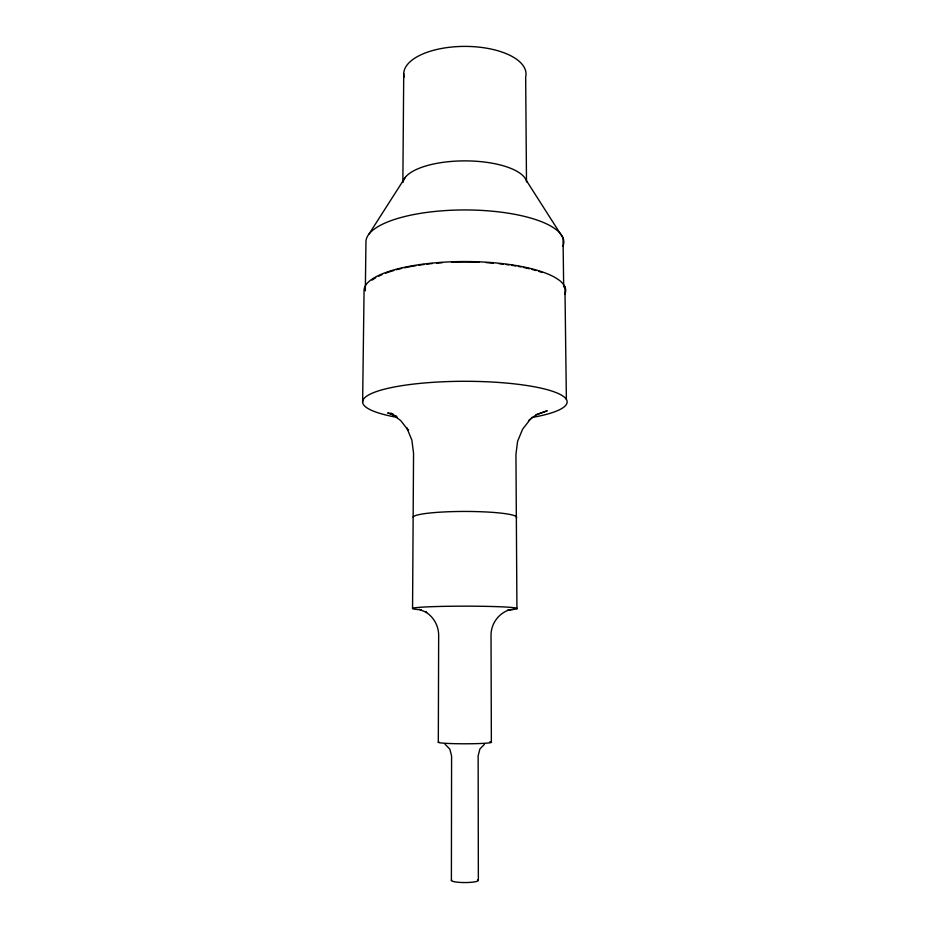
<?xml version="1.0" encoding="UTF-8"?>
<svg xmlns="http://www.w3.org/2000/svg" width="929" height="929" viewBox="0 0 929 929"><rect width="100%" height="100%" fill="white"/><g stroke="black" fill="none" stroke-linecap="round" stroke-linejoin="round"><path stroke-width="1.39" d="M451.389 880.483L451.587 755.904L449.81 749.099L444.956 744.141M438.314 742.341L438.662 634.948C438.534 625.67 433.576 616.856 425.645 612.025L426.643 612.455L419.339 609.378M402.861 181.921L403.732 73.565M412.557 608.46L413.556 453.294L411.884 440.16L406.844 427.921L408.528 430.661L400.782 420.64L390.714 413.15L393.164 414.346M362.624 402.222L364.063 290.823A100.831 28.88 0 0 1 471.189 261.595A100.831 28.88 0 0 1 564.727 294.423M365.329 290.847L365.945 242.33A98.938 31.992 0 0 1 471.073 210.012A98.938 31.992 0 0 1 562.881 246.324M369.068 233.945L405.253 177.416M530.564 418.967L522.586 429.244L517.592 441.31L515.943 454.339L516.93 608.75M484.473 744.292L479.91 748.983L478.145 755.788L478.354 880.204M528.601 420.523L536.079 414.915L547.239 410.757L536.149 414.682M510.218 609.621C499.036 612.699 491.035 623.487 491.023 635.03L491.36 742.143M507.559 610.132L513.818 609.343M393.06 414.311L387.672 412.882L396.764 416.238M564.937 286.875L566.376 399.4M563.671 286.945L563.044 237.952L526.197 180.249A62.034 22.842 0 0 0 462.247 160.903A62.034 22.842 0 0 0 402.977 182.177M526.499 181.91L525.663 77.026A61.151 27.626 0 0 0 464.721 46.392A61.151 27.626 0 0 0 404.115 77.165M421.139 609.796A52.338 2.346 0 0 1 429.628 606.776A52.338 2.346 0 0 1 497.549 606.672A52.338 2.346 0 0 1 510.369 609.668M489.897 741.76A26.581 1.51 0 0 1 466.532 743.781A26.581 1.51 0 0 1 438.929 741.946M477.634 879.647A13.505 2.195 0 0 1 465.719 882.55A13.505 2.195 0 0 1 451.657 879.914M413.138 517.221A51.745 5.911 0 0 1 468.123 511.461A51.745 5.911 0 0 1 516.35 517.964M372.099 280.128A99.554 28.509 0 0 1 375.746 277.771M378.579 276.261A99.554 28.509 0 0 1 381.854 274.74M385.512 273.265A99.554 28.509 0 0 1 393.791 270.513M396.509 269.747A99.554 28.509 0 0 1 401.676 268.446M404.405 267.831A99.554 28.509 0 0 1 416.018 265.636M418.805 265.195A99.554 28.509 0 0 1 424.088 264.463M426.794 264.126A99.554 28.509 0 0 1 432.333 263.534M436.56 263.139A99.554 28.509 0 0 1 442.25 262.71M451.958 262.199A99.554 28.509 0 0 1 478.946 262.245M486.25 262.628A99.554 28.509 0 0 1 493.415 263.162M498.989 263.685A99.554 28.509 0 0 1 503.297 264.173M506.142 264.533A99.554 28.509 0 0 1 508.964 264.916M511.728 265.322A99.554 28.509 0 0 1 515.792 265.973M518.44 266.437A99.554 28.509 0 0 1 521.006 266.925M523.503 267.436A99.554 28.509 0 0 1 529.286 268.736M532.062 269.433A99.554 28.509 0 0 1 536.045 270.536M538.565 271.303A99.554 28.509 0 0 1 542.13 272.487M397.38 417.411A102.26 20.624 0 0 1 391.272 387.602A102.26 20.624 0 0 1 539.215 387.753A102.26 20.624 0 0 1 531.562 417.551"/></g></svg>
